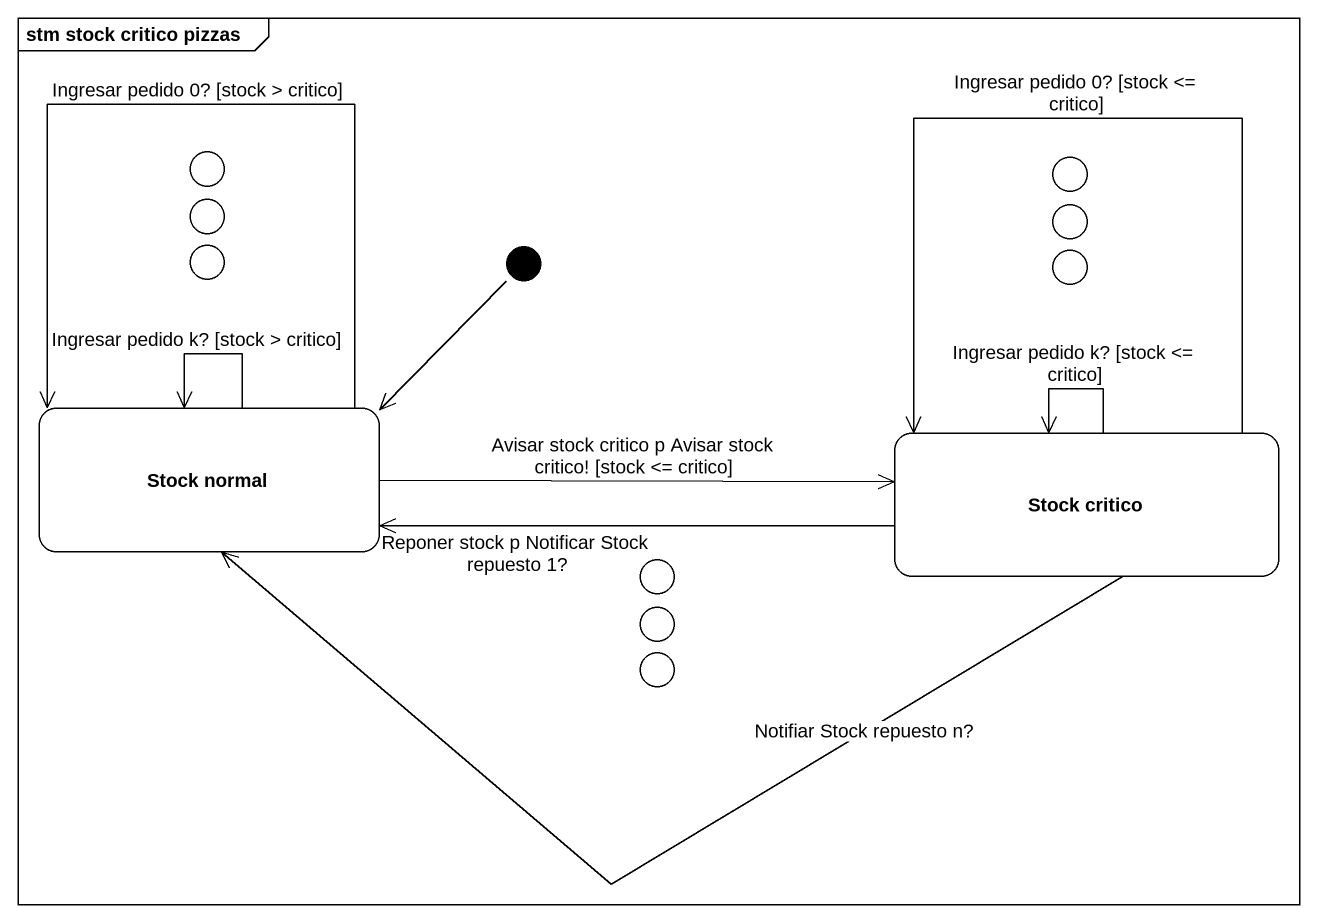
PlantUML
@startuml
mainframe stm stock critico pizzas
hide empty description
state entry1 <<choice>>
state entry2 <<choice>>
state entry3 <<choice>>
state entry4 <<choice>>
state entry5 <<choice>>
state entry6 <<choice>>
state "Stock normal" as Stock_normal
state "Stock critico" as Stock_critico
state entry7 <<choice>>
state entry8 <<choice>>
state entry9 <<choice>>
[*] --> Stock_normal
Stock_normal --> Stock_normal : Ingresar pedido 0? [stock > critico]
Stock_normal --> Stock_normal : Ingresar pedido k? [stock > critico]
Stock_normal -right-> Stock_critico : Avisar stock critico p Avisar stock critico! [stock <= critico]
Stock_critico -left-> Stock_normal : Reponer stock p Notificar Stock repuesto 1?
Stock_critico -left-> Stock_normal : Notifiar Stock repuesto n?
Stock_critico --> Stock_critico : Ingresar pedido k? [stock <= critico]
Stock_critico --> Stock_critico : Ingresar pedido 0? [stock <= critico]
@enduml
